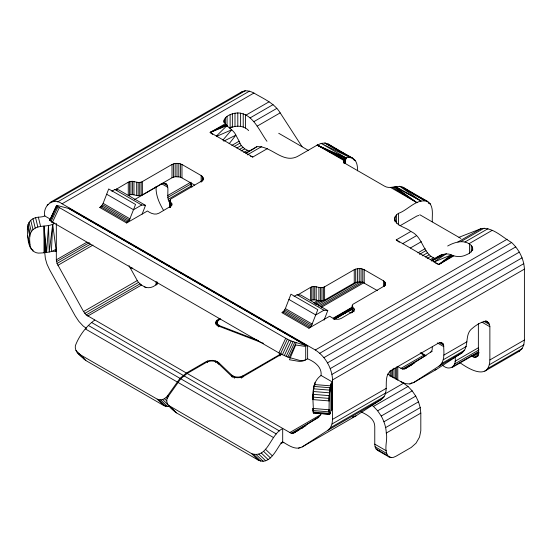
<?xml version="1.0" encoding="UTF-8"?>
<svg xmlns="http://www.w3.org/2000/svg" width="552" height="552" viewBox="0 0 552 552"><rect width="100%" height="100%" fill="white"/><g stroke="black" fill="none" stroke-linecap="round" stroke-linejoin="round"><path stroke-width="0.83" d="M344.683 163.026L344.897 158.32L317.221 145.093L298.804 155.726C283.266 165.117 271.612 145.445 256.832 146.701L245.564 153.208M332.566 408.687L331.317 409.812L329.799 414.338L313.363 412.91C313.708 400.876 309.493 383.578 321.057 375.463C322.161 367.142 314.433 361.567 307.63 358.848L304.794 360.132L302.089 360.663L299.632 360.415L287.84 357.075L280.499 353.818L52.488 222.221L49.777 220.248L56.67 205.358L68.614 208.449L69.752 208.221M329.489 414.214L329.047 409.77L312.929 408.459L313.363 412.91L329.489 414.214L330.551 412.427L329.489 414.214L329.047 409.77L329.247 395.646L331.027 383.888L332.566 382.108L321.057 375.463M280.644 354.991L280.644 353.328L278.85 355.081L242.79 375.905C239.375 377.63 234.821 377.582 231.764 375.132L218.675 362.623C215.156 359.794 209.898 359.745 205.958 361.732L186.39 373.028L86.202 314.944L83.559 311.57L57.042 263.476L56.325 259.854L56.325 223.477M344.876 163.489L345.994 157.837L321.195 143.403L349.733 157.423L324.893 143.037L352.949 158.383L328.074 144.017L324.893 143.037L321.195 143.403L317.221 145.093L343.772 159.673L343.675 162.385L343.772 159.673C345.538 156.595 350.161 157.292 352.949 158.383C357.089 161.06 357.655 166.325 357.503 170.844M312.929 399.6L313.122 394.335L329.247 395.646L329.047 400.911L312.929 399.6L313.363 391.513L314.433 384.537L330.551 385.841L329.489 392.824L329.047 400.911M344.124 162.75L344.103 159.066L317.221 145.093L345.994 157.837L344.786 162.992M54.876 223.298L52.695 224.312L51.391 251.56C47.845 252.347 44.243 252.837 40.613 253.023C31.995 254.258 28.152 245.191 27.966 237.995C27.241 231.454 25.875 222.387 32.975 218.758C36.57 216.446 41.089 217.757 44.816 215.977L50.57 219.296M56.283 251.208L52.695 224.312C46.382 227.12 38.474 224.809 33.01 229.653C28.173 234.131 29.863 241.486 30.229 247.303M344.103 159.066L343.682 162.364M344.303 163.233L344.897 158.32L344.482 163.123M56.138 251.043L56.325 249.2L51.391 251.56L56.228 251.125M344.02 162.861L344.897 158.32M283.838 442.58L280.768 443.021L282.693 441.917C288.448 445.14 295.389 450.611 302.199 446.92L327.86 430.298L330.42 427.731L332.021 423.998L332.566 419.341L332.566 379.893C331.993 367.963 325.342 356.447 315.302 349.989L62.079 203.792C53.22 197.016 42.545 205.896 44.816 215.977M302.199 446.92L355.916 415.904L381.577 399.289C391.113 392.003 381.039 376.388 392.037 369.923L438.074 343.344C439.999 341.978 443.118 342.495 443.635 345.062C443.76 352.059 445.402 361.105 439.123 366.066L413.462 382.681L409.825 383.971L405.534 383.633L400.904 381.687M413.462 382.681L436.48 369.392L462.148 352.769C469.849 346.594 463.942 334.174 472.54 328.178C476.617 324.555 489.169 316.089 489.872 326.729L489.872 359.959C489.155 380.921 469.166 369.44 459.505 362.36M442.4 365.113C449.597 371.827 457.27 365.969 454.958 356.985M484.815 371.137L519.342 351.196L522.088 348.65L523.813 344.841L524.4 340.018L524.4 269.135C524 258.978 518.935 249.394 511.607 242.494C502.12 237.167 492.543 226.679 480.868 228.728L458.96 237.312M52.695 224.312L49.252 251.988L48.521 225.513L46.596 252.443L44.001 226.168L44.001 252.747M352.197 312.701L352.197 306.056L352.852 304.338L383.405 286.522C386 285.46 386 281.83 383.405 280.768L364.216 269.693L361.056 268.638L357.406 268.638L354.246 269.693L324.617 286.798C320.063 289.6 315.061 284.611 310.507 287.413L298.135 294.706M169.954 207.483L169.954 200.838L170.609 199.127L201.163 181.311C203.757 180.242 203.757 176.619 201.163 175.55L181.974 164.475L178.813 163.42L175.163 163.42L172.003 164.475L142.375 181.58C137.821 184.382 132.818 179.393 128.264 182.195L115.892 189.488M344.165 163.337L344.683 161.053L344.358 163.192M49.777 220.248L56.67 205.358M344.538 163.095L345.994 157.837L344.745 163.006M330.551 385.841L329.799 390.133L313.681 388.822M55.973 250.953L56.325 249.2L55.738 250.898M314.433 384.537L314.047 386.441L330.158 387.745M157.672 282.431C155.63 286.716 148.971 289.11 144.569 286.861M343.772 159.673L343.627 162.826M394.583 220.517C394.162 217.495 395.943 214.728 398.558 213.32C408.059 210.091 416.857 197.795 427.828 201.611C434.238 206.186 431.837 215.183 432.319 221.835M447.672 246.006C454.841 241.955 464.508 239.085 471.263 245.405C475.106 249.18 470.056 253.478 466.468 254.741C462.348 256.908 457.366 257.039 452.985 255.617C445.271 251.174 437.66 256.404 431.278 260.82M223.884 122.44C223.65 115.747 232.371 113.25 237.802 112.912C252.982 113.422 259.364 131.1 266.954 141.291M215.853 324.058L216.163 321.223L219.724 318.338M216.936 324.907L217.212 321.395L220.489 318.787M103.12 203.357L108.703 188.963L135.557 204.468L129.368 220.131L126.65 222.994L99.795 207.49L101.713 205.792L103.12 203.357L129.975 218.861M142.112 214.155L145.528 205.358L118.673 189.853L114.83 189.508L111.856 191.227M285.363 308.575L290.945 294.181L317.8 309.686L311.611 325.349L308.892 328.212L282.037 312.708L283.956 311.004L285.363 308.575L312.218 324.079M324.045 320.174L327.771 310.576L300.916 295.072L297.066 294.727L294.099 296.438M320.878 414.248L319.484 416.346L293.823 432.968L291.18 433.286L187.156 373.469L180.752 378.782L168.325 396.253C163.24 403.105 171.61 409.039 176.412 412.848L258.515 460.251C269.252 465.012 275.731 450.922 280.382 444.139L282.693 441.917L282.693 428.628C270.232 434.148 267.968 459.009 251.595 453.634L168.153 405.14M51.798 216.888L52.882 214.576M55.766 208.415L56.49 206.876M50.232 220.738L57.084 206.103L56.628 205.613M51.157 221.407L58.008 206.772L57.084 206.103M52.488 222.221L59.34 207.587L58.008 206.772M278.85 352.914L285.708 338.279L59.34 207.587M280.499 353.818L287.35 339.183L285.708 338.279M282.348 354.75L289.2 340.115L287.35 339.183M284.28 355.64L291.132 341.005L306.484 345.78L307.63 345.559L307.63 358.848M286.15 356.433L293.002 341.798M287.84 357.075L294.692 342.44M289.234 357.523L296.086 342.889M313.681 413.034L314.047 412.42M94.696 320.084C86.05 326.349 79.157 335.795 75.362 345.683C74.299 352.652 81.641 356.378 85.87 360.566L164.137 405.754L167.629 406.527L169.554 406.155M77.163 352.507L78.943 353.956L157.21 399.144C160.873 401.076 165.358 398.999 167.56 395.812L179.987 378.341L186.39 373.028M229.17 143.706L235.87 135.15C233.392 129.127 225.506 126.995 223.884 120.784M343.951 161.736L344.448 161.205M222.898 140.091L231.743 129.789L216.487 136.399M396.667 366.935L396.667 379.397L397.792 379.893L397.792 366.604L402.442 369.046L405.085 368.729L430.753 352.107L432.14 350.009L432.319 346.773M216.315 136.137L227.058 125.559L210.167 132.459L212.637 134.357M240.61 92.846C244.225 89.355 249.966 90.901 253.913 93.04C263.29 98.663 274.316 103.031 280.181 112.87L302.089 146.742M280.878 354.591L243.556 376.347C239.616 378.334 234.358 378.286 230.833 375.457L217.75 362.947C214.693 360.497 210.139 360.449 206.724 362.174L187.156 373.469M439.716 256.197L442.311 254.341L431.616 260.785M452.233 255.355L438.854 264.491L435.68 263.263M252.988 149.226L256.832 146.701M433.989 261.889L446.437 253.747L432.106 260.716M452.985 255.617L438.854 264.491L396.246 239.892L410.826 231.474C423.418 236.877 422.611 254.272 435.286 258.536L431.643 260.641M333.111 318.739L352.279 307.478M338.749 316.262L340.232 315.392M349.154 310.176L350.644 309.306M333.912 318.994L352.549 308.147M334.236 319.277L352.142 308.913M49.873 202.584L241.707 91.832M47.127 205.13L48.624 204.268M53.447 201.48L245.281 90.728M57.615 201.894L249.449 91.135M62.079 203.792L253.913 93.04M225.099 123.834L210.167 132.459L252.775 157.058L267.354 148.64M246.068 115.085L269.086 101.796M229.804 128.002L232.019 126.725M250.049 117.921L273.067 104.632M99.795 207.49L102.023 206.207M253.816 121.681L276.835 108.392M257.163 126.16L280.181 112.87M128.264 182.195L128.264 195.484C132.818 192.682 137.821 197.671 142.375 194.87L172.003 177.765L175.163 176.709L180.518 177.116L194.518 185.01M134.357 199.72L161.833 183.857C173.031 180.332 163.951 198.437 170.402 203.315M231.819 145.424L239.113 141.215L235.87 135.15L223.719 141.16M234.117 146.521L239.947 143.154L239.113 141.215M236.856 148.005L241.231 145.48L244.736 148.874L249.214 151.103M145.528 205.358L141.685 205.013L133.522 209.725L106.66 194.221M239.244 149.557L242.887 147.453M241.093 150.979L244.736 148.874M56.325 259.854L86.912 242.197M167.587 195.615L190.612 182.326L191.896 187.176M243.715 152.497L247.358 150.392M56.511 261.613L89.334 242.666M167.773 197.381L190.792 184.085M246.427 153.014L252.257 149.647M126.65 222.994L147.446 210.988C150.655 213.382 155.112 215.335 158.955 213.203L171.389 205.855L172.045 204.137L169.954 200.838M57.042 263.476L90.611 244.094M168.305 199.237L191.323 185.948M247.22 154.912L261.8 146.494M57.891 265.319L92.957 245.074M169.16 201.08L170.644 200.224M83.559 311.57L137.275 280.561L138.483 282.389L141.457 285.067L87.747 316.075M84.773 313.398L138.483 282.389M86.202 314.944L139.918 283.928M400.027 225.754L416.974 215.977L418.892 215.459M282.037 312.708L283.521 311.852M402.525 243.736L416.38 235.738M313.743 302.82L318.221 300.233M410.412 247.986L421.342 241.679M314.737 303.545L319.96 300.529M315.661 304.518L322.375 300.647M310.507 287.413L310.507 300.702C315.061 297.901 320.063 302.889 324.617 300.088L354.246 282.983L357.406 281.927L362.761 282.334L377.499 290.649M317.952 304.821L357.489 281.996M318.559 306.091L360.339 281.968M320.436 306.519L362.961 281.968M321.312 307.312L363.837 282.762M417.898 252.85L425.185 248.648M419.465 254.368L426.027 250.587M327.771 310.576L323.927 310.231L315.765 314.944L288.903 299.439M422.204 255.852L427.31 252.906M425.323 256.99L428.966 254.886M427.172 258.412L430.815 256.307M457.843 242.024L480.868 228.728M308.892 328.212L329.689 316.206C332.89 318.601 337.355 320.553 341.198 318.421L353.632 311.066L354.287 309.355L352.197 306.056M461.196 241.41L484.214 228.121M430.526 259.509L433.437 257.825M431.781 260.868L433.237 260.026M434.693 259.185L439.068 256.659M333.408 318.049L352.742 306.884M464.963 242.004L487.982 228.714M334.022 318.69L352.611 307.954M334.381 319.104L352.314 308.754M334.519 319.242L352.217 308.989M468.945 243.763L491.963 230.474M453.792 255.866L438.854 264.491L451.122 254.92L434.072 262.021M315.302 349.989L507.136 239.237M319.774 353.245L511.607 242.494M323.934 357.641L515.768 246.889M327.508 362.878L519.342 252.119M330.255 368.591L522.088 257.832M331.98 374.394L523.813 263.642M332.566 379.893L524.4 269.135M289.641 432.637L320.967 414.545M400.904 368.398L423.922 355.108L425.461 355.757L402.442 369.046M430.753 352.107L432.237 351.251M291.18 433.286L318.78 417.346M292.608 433.396L306.043 425.64M403.878 369.157L414.269 363.154M293.823 432.968L299.046 429.953M301.282 428.656L302.779 427.8M405.085 368.729L411.771 364.872M332.566 419.341L386.283 388.332M443.829 355.102L466.847 341.812M332.021 423.998L385.738 392.983M443.284 359.759L466.302 346.47M385.179 393.817L403.546 383.212L408.018 386.476L412.178 390.871L415.753 396.101L418.499 401.815L420.224 407.617L420.81 413.117L420.81 430.843L419.527 437.122L416.015 443.201L411.219 447.451L395.874 456.311L393.39 457.366L391.078 457.601L389.091 456.987L377.582 450.342L376.057 448.928L375.098 446.809L374.767 444.132L374.767 426.413C374.642 418.782 367.073 414.731 361.105 411.875M330.42 427.731L384.137 396.716M441.683 363.492L464.708 350.203M327.86 430.298L381.577 399.289M439.123 366.066L462.148 352.769M298.563 448.21L300.053 447.348M409.825 383.971L412.054 382.688M371.572 405.016L373.483 406.41L408.018 386.476M454.958 361.284L478.563 347.656M454.627 363.961L478.977 349.906M453.668 366.079L478.756 351.596M452.15 367.494L478.708 352.162M373.483 406.41L377.644 410.805L412.178 390.871M471.153 355.792L472.602 356.633L479.205 352.825M472.602 356.633L474.092 357.268L478.494 354.729M474.092 357.268L475.479 357.406L478.418 355.709M389.091 456.987C382.784 451.005 388.077 440.51 386.283 433.058C386.089 427.034 384.095 421.279 381.225 416.036L415.753 396.101M489.872 359.959L524.4 340.018M383.964 421.749L418.499 401.815M489.286 364.775L523.813 344.841M487.554 368.591L522.088 348.65M385.696 427.558L420.224 407.617M386.283 433.058L420.81 413.117M333.318 318.952L352.638 307.857M335.098 318.635L352.245 308.761M334.526 318.856L352.321 308.644M225.871 124.6L210.167 132.459L226.437 125.083M248.648 130.576C244.081 125.552 235.952 125.083 230.129 128.036L230.129 114.747M435.031 369.909L436.48 369.392M352.273 417.195L355.916 415.904M475.479 357.406L477.59 356.192L478.363 353.314L478.363 323.493M517.914 351.638L519.342 351.196M420.313 197.554L427.828 201.611L402.829 187.176C396.895 184.658 390.216 189.702 384.364 186.072L345.994 163.923L343.813 161.646L343.627 160.335L317.221 145.093M49.818 219.993L50.356 219.965M313.363 391.513L329.489 392.824M312.977 397.095L329.095 398.406M312.977 410.543L329.095 411.847M130.182 267.934L132.68 268.182M51.571 222.415L54.048 222.829M377.582 450.342L379.569 450.956M258.412 340.625L220.082 325.915L217.73 324.397L216.936 322.409M263.401 343.296L219.482 326.432L216.763 324.686L215.853 322.396M250.394 156.14L252.775 157.058M396.805 379.445L397.792 379.893M289.2 340.115L291.132 341.005M428.752 203.157L430.263 203.874L428.062 202.598M414.31 194.304L415.808 195.118M417.312 195.925L418.816 196.74M402.829 187.176L424.647 200.631L399.613 186.224L420.948 200.997L394.997 186.859L416.974 202.687L390.568 187.438M395.874 186.631L420.948 200.997M353.225 159.369L355.419 160.639L353.259 159.328M278.725 133.28L308.582 150.517M419.803 214.728L460.858 238.436M410.826 231.474C405.941 227.113 396.074 226.251 394.583 218.854M486.181 320.933L487.623 321.761M485.242 320.815L488.844 322.892M483.856 321.264L489.61 324.59M481.958 322.161L489.872 326.729M164.662 183.057L166.821 184.299M440.903 342.544L443.056 343.786M163.075 183.085L167.394 185.575M439.316 342.564L443.635 345.062M161.115 183.443L167.587 187.183M437.356 342.93L443.829 346.663M420.934 352.721L426.116 355.709M347.394 310.921L351.1 313.067M420.217 352.969L423.922 355.108M114.83 189.508L141.685 205.013M297.066 294.727L323.927 310.231M102.506 204.626L129.368 220.131M284.749 309.844L311.611 325.349M101.713 205.792L128.575 221.297M283.956 311.004L310.81 326.515M100.788 206.765L127.643 222.27M283.031 311.983L309.886 327.488M387.718 374.077L403.546 383.212M69.352 208.408L307.222 345.738M68.965 208.483L306.836 345.814M68.614 208.449L306.484 345.78M140.256 284.37L146.011 287.689M374.767 444.132L386.283 450.777M375.098 446.809L386.607 453.454M376.057 448.928L387.566 455.572M389.636 456.766L391.078 457.601M91.418 322.389L183.112 375.325M183.878 375.774L279.409 430.926M88.285 325.397L179.987 378.341M180.752 378.782L276.283 433.941M85.456 328.985L177.151 381.929M177.923 382.37L273.454 437.522M340.308 151.455L328.074 144.017L329.903 145.714M341.743 152.331L343.185 153.201M392.334 187.307L416.974 202.687L394.004 187.059M86.422 328.392L83.117 325.963L78.819 321.347L75.182 315.854L49.521 269.597L46.961 264.077L45.361 258.495L44.816 253.209M396.246 239.892L399.331 242.266M265.395 449.19L272.322 455.807M263.545 451.336L270.473 457.953M261.303 453.033L268.231 459.65M258.812 454.165L265.74 460.782M256.252 454.662L263.173 461.272M253.789 454.475L260.716 461.092M251.595 453.634L258.515 460.251M167.56 395.812L168.712 396.916M166.173 397.419L167.332 398.523M164.489 398.696L166.801 400.897M172.417 408.639L175.081 411.757M162.626 399.544L167.822 404.506M169.485 406.231L176.412 412.848M160.701 399.91L167.629 406.527M158.859 399.772L165.779 406.389M157.21 399.144L164.137 405.754M75.928 350.548L81.696 356.061M78.943 353.956L85.87 360.566M377.644 410.805L381.225 416.036M82.855 357.165L84.09 359.117M163.682 210.581C159.28 203.295 155.595 195.146 156.078 186.438M128.995 265.636L137.275 280.561M239.947 143.154L241.231 145.48M38.343 217.136L40.613 226.444M35.563 217.667L37.833 226.969M32.975 218.758L35.238 228.066M30.746 220.351L33.01 229.653M29.042 222.325L31.305 231.626M27.966 224.547L30.229 233.855M27.6 226.872L29.863 236.173M32.637 249.497L33.01 251.05M30.926 247.8L31.305 249.352M27.6 235.732L29.863 245.04M45.74 252.568L44.001 226.168L44.871 252.671M329.047 409.77L329.247 413.365L313.122 412.054L312.929 408.459M472.712 248.538L472.712 250.201M472.346 246.916L472.346 250.235M471.263 245.405L471.263 252.05M469.538 244.108L469.538 253.244M398.558 213.32L398.558 224.947M396.398 214.942L396.398 223.243M395.356 368.281L395.356 379.079M395.046 216.826L395.046 221.814M393.956 368.177L393.956 378.148M392.548 369.115L392.548 377.423M391.237 370.261L391.237 376.906M390.119 370.758L390.119 376.567M385.468 283.645L385.468 285.308M385.227 282.589L385.227 285.087M384.523 281.61L384.523 286.591M383.405 280.768L383.405 286.578M364.216 269.693L364.216 282.983M362.761 269.045L362.761 282.334M361.056 268.638L361.056 281.927M359.235 268.5L359.235 281.789M357.406 268.638L357.406 281.927M355.702 269.045L355.702 282.334M354.246 269.693L354.246 282.983M353.97 308.485L353.97 311.811M352.514 306.926L352.514 311.908M352.314 305.173L352.314 312.646M331.835 382.633L331.835 409.211M331.317 383.233L331.317 409.812M331.027 383.888L331.027 410.467M324.617 286.798L324.617 300.088M323.382 287.33L323.382 300.619M321.947 287.64L321.947 300.93M320.415 287.709L320.415 300.999M318.911 287.523L318.911 300.812M316.206 286.688L316.206 299.977M314.909 382.577L314.909 385.151M314.702 286.502L314.702 299.791M313.17 286.571L313.17 299.86M311.735 286.881L311.735 300.171M280.92 353.142L280.92 354.805M279.94 354.274L279.94 355.936M245.474 114.747L245.474 128.036M243.225 113.753L243.225 127.043M242.79 375.905L242.79 377.568M241.341 376.547L241.341 378.21M240.61 113.125L240.61 126.415M237.802 112.912L237.802 126.201M234.993 113.125L234.993 126.415M234.358 376.581L234.358 378.244M232.896 375.953L232.896 377.616M232.371 113.753L232.371 127.043M231.764 375.132L231.764 376.795M227.058 116.52L227.058 126.484M225.382 117.769L225.382 124.414M224.298 119.218L224.298 122.544M218.737 325.238L218.737 326.901M218.675 362.623L218.675 364.286M218.233 319.201L218.233 320.864M217.73 324.397L217.73 326.059M217.371 361.67L217.371 363.333M217.212 321.395L217.212 324.721M217.115 323.431L217.115 325.093M216.977 320.139L216.977 325.121M216.163 321.223L216.163 324.548M215.68 360.953L215.68 362.609M207.621 360.987L207.621 362.65M203.226 178.427L203.226 180.09M202.984 177.378L202.984 179.869M202.28 176.392L202.28 181.38M201.163 175.55L201.163 182.195M190.992 182.229L190.992 186.528M181.974 164.475L181.974 177.765M180.518 163.827L180.518 177.116M178.813 163.42L178.813 176.709M176.992 163.282L176.992 176.571M175.163 163.42L175.163 176.709M173.459 163.827L173.459 177.116M172.003 164.475L172.003 177.765M171.727 203.267L171.727 205.765M170.271 201.708L170.271 207.524M170.071 199.955L170.071 207.435M157.486 282.452L157.486 284.107M156.94 281.692L156.94 284.183M156.078 281.879L156.078 285.198M142.375 181.58L142.375 194.87M141.146 182.112L141.146 195.401M139.704 182.422L139.704 195.718M138.172 182.491L138.172 195.781M136.668 182.305L136.668 195.601M133.963 181.47L133.963 194.759M132.459 181.284L132.459 194.573M130.927 181.353L130.927 194.642M129.492 181.663L129.492 194.953M116.755 188.839L116.755 190.502M295.686 344.979L289.441 359.752L298.515 361.277A21.707 12.53 -60 0 0 305.711 359.911L305.711 346.47L295.686 344.979"/></g></svg>
